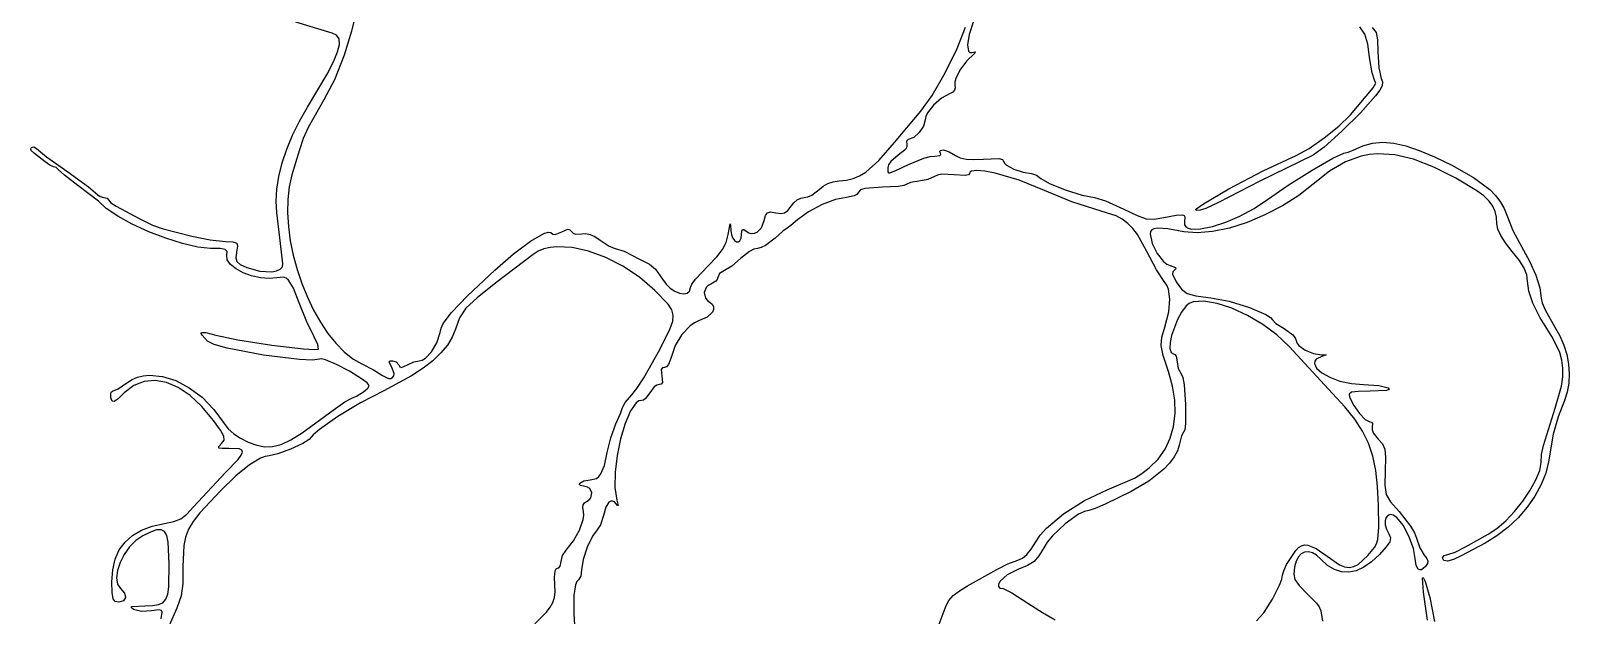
# Model space of a CAD drawing. Extents: x 56 to 1033, y 17 to 979.
# Drawn here: x 720.7 to 987, y 622.9 to 724.2 of the extents above; entities that cross this region are included whole.
import ezdxf

# ---------------------------------------------------------------- set-up
doc = ezdxf.new("R2010")
doc.units = 0

msp = doc.modelspace()

# ---------------------------------------------------------------- linework, layer by layer
at = {"layer": 'Layer 1'}
for p, q in [((772.90125, 723.75988), (766.56863, 725.63537)), ((776.625328, 725.792102), (776.250637, 724.082162)), ((881.062502, 721.087846), (882.53386, 724.79456)), ((883.87886, 725.822025), (883.15251, 723.497755)), ((951.6292, 723.59582), (950.770344, 724.815544)), ((952.931336, 724.741966), (953.590972, 723.837721)), ((773.654522, 723.406001), (772.90125, 723.75988)), ((774.064349, 722.767269), (773.654522, 723.406001)), ((773.805196, 720.489335), (774.118613, 721.807207)), ((774.118613, 721.807207), (774.064349, 722.767269)), ((776.250637, 724.082162), (774.967805, 719.956641)), ((883.15251, 723.497755), (882.862695, 721.707739)), ((952.147751, 721.846281), (951.6292, 723.59582)), ((952.5164, 719.156485), (952.147751, 721.846281)), ((953.590972, 723.837721), (953.85171, 722.58757)), ((953.85171, 722.58757), (953.8977, 720.560475)), ((773.11198, 718.777175), (773.805196, 720.489335)), ((774.967805, 719.956641), (773.25496, 715.67915)), ((878.972356, 716.862422), (881.062502, 721.087846)), ((884.08143, 720.243065), (882.71101, 718.872998)), ((882.862695, 721.707739), (883.01727, 720.619143)), ((883.01727, 720.619143), (883.263659, 720.390118)), ((883.263659, 720.390118), (883.62409, 720.399135)), ((883.62409, 720.399135), (884.214249, 720.50428)), ((884.214249, 720.50428), (884.08143, 720.243065)), ((952.889975, 716.894879), (952.5164, 719.156485)), ((953.8977, 720.560475), (954.070126, 717.735891)), ((768.63235, 710.91018), (772.026845, 716.634248)), ((772.026845, 716.634248), (773.11198, 718.777175)), ((876.718697, 712.969193), (878.972356, 716.862422)), ((881.562032, 717.316878), (880.817752, 715.865783)), ((882.71101, 718.872998), (881.562032, 717.316878)), ((953.34011, 715.593505), (952.889975, 716.894879)), ((954.070126, 717.735891), (954.48466, 715.920485)), ((773.25496, 715.67915), (771.44961, 712.19635)), ((880.611255, 713.867494), (880.328082, 713.538675)), ((880.722632, 714.292049), (880.611255, 713.867494)), ((880.817752, 715.865783), (880.654639, 715.270583)), ((880.654639, 715.270583), (880.66142, 714.810795)), ((880.66142, 714.810795), (880.722632, 714.292049)), ((949.18503, 709.619545), (953.10067, 714.2503)), ((953.10067, 714.2503), (953.520926, 715.104249)), ((953.520926, 715.104249), (953.34011, 715.593505)), ((954.228381, 713.869105), (953.48281, 712.866535)), ((954.622131, 714.645986), (954.228381, 713.869105)), ((954.48466, 715.920485), (954.696684, 715.296629)), ((954.696684, 715.296629), (954.622131, 714.645986)), ((771.44961, 712.19635), (768.708805, 707.428581)), ((874.7568, 710.25906), (876.718697, 712.969193)), ((876.984474, 711.290546), (875.952313, 709.93057)), ((878.380187, 712.51011), (876.984474, 711.290546)), ((879.87391, 713.307135), (878.380187, 712.51011)), ((880.328082, 713.538675), (879.87391, 713.307135)), ((953.48281, 712.866535), (950.880411, 709.96913)), ((766.033439, 706.087392), (767.238263, 708.514145)), ((767.238263, 708.514145), (768.63235, 710.91018)), ((870.2458, 704.78901), (874.7568, 710.25906)), ((875.54925, 708.712305), (875.252008, 707.621061)), ((875.655548, 709.286091), (875.54925, 708.712305)), ((875.952313, 709.93057), (875.655548, 709.286091)), ((947.170393, 707.647154), (949.18503, 709.619545)), ((950.880411, 709.96913), (947.648652, 706.754914)), ((765.027404, 703.662513), (766.033439, 706.087392)), ((768.708805, 707.428581), (767.863087, 705.49852)), ((874.512137, 706.51485), (873.557418, 705.657587)), ((875.252008, 707.621061), (874.512137, 706.51485)), ((944.630874, 705.592751), (947.170393, 707.647154)), ((947.648652, 706.754914), (944.632148, 704.027108)), ((720.701074, 703.70117), (720.80448, 703.92727)), ((720.766147, 703.432203), (720.701074, 703.70117)), ((721.33248, 702.90046), (720.766147, 703.432203)), ((720.80448, 703.92727), (721.256045, 704.08199)), ((721.256045, 704.08199), (721.68322, 703.79547)), ((721.68322, 703.79547), (723.44348, 702.347766)), ((764.229681, 701.272096), (765.027404, 703.662513)), ((767.20769, 703.54582), (765.90952, 699.18708)), ((767.863087, 705.49852), (767.20769, 703.54582)), ((867.526345, 701.673776), (870.2458, 704.78901)), ((872.107479, 703.595091), (870.87754, 702.592815)), ((872.371533, 704.070555), (872.107479, 703.595091)), ((872.61563, 705.313185), (872.310482, 705.070514)), ((872.310482, 705.070514), (872.36874, 704.487065)), ((872.36874, 704.487065), (872.371533, 704.070555)), ((873.557418, 705.657587), (872.61563, 705.313185)), ((878.083249, 703.252625), (878.148708, 703.43973)), ((878.19769, 702.960785), (878.083249, 703.252625)), ((878.148708, 703.43973), (878.709452, 703.515671)), ((878.709452, 703.515671), (879.66017, 703.220484)), ((879.66017, 703.220484), (880.78111, 702.586045)), ((939.75973, 702.570995), (942.012107, 703.789608)), ((942.012107, 703.789608), (944.630874, 705.592751)), ((944.632148, 704.027108), (942.67551, 702.588935)), ((948.03121, 702.956865), (948.741367, 703.113703)), ((948.741367, 703.113703), (949.63421, 703.490785)), ((949.63421, 703.490785), (951.309098, 704.230465)), ((951.309098, 704.230465), (953.000038, 704.683494)), ((953.000038, 704.683494), (954.764577, 704.841109)), ((954.764577, 704.841109), (956.660262, 704.694548)), ((956.660262, 704.694548), (958.744641, 704.235046)), ((958.744641, 704.235046), (961.07526, 703.45384)), ((961.07526, 703.45384), (963.709668, 702.342168)), ((723.19998, 701.47192), (721.33248, 702.90046)), ((723.985861, 700.85705), (723.19998, 701.47192)), ((723.44348, 702.347766), (727.10016, 699.71066)), ((724.65265, 700.60131), (723.985861, 700.85705)), ((725.121457, 700.468559), (724.65265, 700.60131)), ((725.43113, 700.14938), (725.121457, 700.468559)), ((763.649797, 698.948734), (764.229681, 701.272096)), ((865.238385, 699.681606), (867.526345, 701.673776)), ((869.212028, 700.965962), (869.06935, 700.473535)), ((869.06935, 700.473535), (869.092643, 699.739203)), ((869.600507, 701.529676), (869.212028, 700.965962)), ((870.87754, 702.592815), (869.600507, 701.529676)), ((870.478539, 699.940267), (872.64084, 700.991675)), ((872.64084, 700.991675), (875.301776, 702.07275)), ((875.301776, 702.07275), (876.421632, 702.380437)), ((876.421632, 702.380437), (877.20156, 702.468295)), ((877.20156, 702.468295), (878.063986, 702.570941)), ((878.063986, 702.570941), (878.236156, 702.736994)), ((878.236156, 702.736994), (878.19769, 702.960785)), ((880.78111, 702.586045), (881.606218, 702.143443)), ((881.606218, 702.143443), (882.602949, 701.899815)), ((882.602949, 701.899815), (883.899693, 701.838069)), ((883.899693, 701.838069), (885.62484, 701.941115)), ((885.62484, 701.941115), (888.295204, 702.019224)), ((888.295204, 702.019224), (888.905566, 701.854542)), ((888.905566, 701.854542), (889.09812, 701.546645)), ((889.09812, 701.546645), (889.237977, 701.247033)), ((889.237977, 701.247033), (889.620751, 700.908603)), ((889.620751, 700.908603), (890.894272, 700.212399)), ((942.67551, 702.588935), (933.45772, 698.13345)), ((934.023926, 699.895112), (939.75973, 702.570995)), ((942.525809, 700.027246), (946.122685, 702.109472)), ((948.269009, 701.448937), (945.524128, 699.837658)), ((946.122685, 702.109472), (948.03121, 702.956865)), ((951.028761, 702.460013), (948.269009, 701.448937)), ((952.435416, 702.741319), (951.028761, 702.460013)), ((953.871232, 702.873586), (952.435416, 702.741319)), ((956.864271, 702.692358), (953.871232, 702.873586)), ((960.075725, 701.919027), (956.864271, 702.692358)), ((963.573442, 700.556296), (960.075725, 701.919027)), ((967.42527, 698.606865), (963.573442, 700.556296)), ((963.709668, 702.342168), (966.70541, 700.891265)), ((966.70541, 700.891265), (970.47312, 698.755059)), ((726.521531, 699.146726), (725.43113, 700.14938)), ((728.86741, 697.37068), (726.521531, 699.146726)), ((727.10016, 699.71066), (730.694177, 697.113864)), ((763.297275, 696.725017), (763.649797, 698.948734)), ((765.90952, 699.18708), (765.43348, 697.156255)), ((858.683521, 697.684304), (859.619304, 697.995501)), ((859.619304, 697.995501), (860.62805, 698.14904)), ((860.62805, 698.14904), (861.888756, 698.297383)), ((861.888756, 698.297383), (863.049695, 698.583146)), ((863.049695, 698.583146), (864.152396, 699.034997)), ((864.152396, 699.034997), (865.238385, 699.681606)), ((869.092643, 699.739203), (869.196732, 699.569876)), ((869.196732, 699.569876), (869.42909, 699.542111)), ((869.42909, 699.542111), (870.478539, 699.940267)), ((872.993162, 697.894541), (872.22819, 697.52641)), ((874.43282, 698.13308), (872.993162, 697.894541)), ((876.019135, 698.427479), (874.43282, 698.13308)), ((877.1367, 698.92983), (876.019135, 698.427479)), ((877.647266, 699.171697), (877.1367, 698.92983)), ((878.428179, 699.303671), (877.647266, 699.171697)), ((880.56304, 699.21804), (878.428179, 699.303671)), ((882.477226, 699.114896), (880.56304, 699.21804)), ((883.015125, 699.223582), (882.477226, 699.114896)), ((883.20573, 699.43356), (883.015125, 699.223582)), ((883.29107, 699.671713), (883.20573, 699.43356)), ((883.537833, 699.838856), (883.29107, 699.671713)), ((884.460081, 699.972729), (883.537833, 699.838856)), ((885.861383, 699.860416), (884.460081, 699.972729)), ((887.630649, 699.527155), (885.861383, 699.860416)), ((891.828707, 698.298739), (887.630649, 699.527155)), ((890.894272, 700.212399), (892.477128, 699.65225)), ((896.16553, 696.48938), (891.828707, 698.298739)), ((892.477128, 699.65225), (893.92776, 699.422375)), ((893.92776, 699.422375), (894.781485, 699.173964)), ((894.781485, 699.173964), (895.5465, 698.576705)), ((895.5465, 698.576705), (897.057445, 697.688161)), ((933.45772, 698.13345), (926.28611, 694.401085)), ((928.108502, 696.801246), (934.023926, 699.895112)), ((938.375559, 697.400117), (942.525809, 700.027246)), ((945.524128, 699.837658), (942.72627, 697.623475)), ((971.009769, 696.46631), (967.42527, 698.606865)), ((970.47312, 698.755059), (973.265091, 696.649786)), ((732.4019, 694.66096), (728.86741, 697.37068)), ((730.694177, 697.113864), (732.30371, 695.76305)), ((732.30371, 695.76305), (732.68754, 695.435705)), ((732.68754, 695.435705), (733.33459, 695.29955)), ((733.33459, 695.29955), (733.925341, 695.169769)), ((733.925341, 695.169769), (734.17374, 694.85773)), ((763.181641, 694.633535), (763.297275, 696.725017)), ((765.43348, 697.156255), (765.179601, 694.967263)), ((853.386819, 694.868606), (854.006497, 695.184647)), ((854.006497, 695.184647), (854.60021, 695.29872)), ((854.60021, 695.29872), (855.206054, 695.405364)), ((855.206054, 695.405364), (855.892925, 695.695732)), ((855.892925, 695.695732), (857.1722, 696.65025)), ((857.1722, 696.65025), (857.85604, 697.230777)), ((857.85604, 697.230777), (858.683521, 697.684304)), ((861.92934, 695.29881), (860.006091, 694.961102)), ((863.247992, 695.551337), (861.92934, 695.29881)), ((863.714479, 695.831419), (863.247992, 695.551337)), ((863.97905, 696.18242), (863.714479, 695.831419)), ((864.334357, 696.598712), (863.97905, 696.18242)), ((865.082732, 696.871542), (864.334357, 696.598712)), ((868.13088, 697.06604), (865.082732, 696.871542)), ((870.907226, 697.201271), (868.13088, 697.06604)), ((871.816851, 697.347654), (870.907226, 697.201271)), ((872.22819, 697.52641), (871.816851, 697.347654)), ((900.950817, 694.527247), (896.16553, 696.48938)), ((897.057445, 697.688161), (899.79394, 696.60332)), ((899.79394, 696.60332), (902.728075, 695.685241)), ((902.728075, 695.685241), (904.83194, 695.296985)), ((904.83194, 695.296985), (906.765917, 694.696881)), ((923.694643, 694.21403), (928.108502, 696.801246)), ((934.80691, 694.918015), (938.375559, 697.400117)), ((940.201997, 695.639978), (937.373087, 693.844009)), ((942.72627, 697.623475), (940.201997, 695.639978)), ((972.24842, 695.550948), (971.009769, 696.46631)), ((973.171646, 694.679318), (972.24842, 695.550948)), ((973.265091, 696.649786), (974.319315, 695.586852)), ((974.319315, 695.586852), (975.158571, 694.505373)), ((733.73005, 693.39462), (732.4019, 694.66096)), ((735.751348, 692.036918), (733.73005, 693.39462)), ((734.17374, 694.85773), (734.564037, 694.352733)), ((734.564037, 694.352733), (735.49918, 693.75898)), ((735.49918, 693.75898), (739.47088, 691.64589)), ((763.31242, 692.70688), (763.181641, 694.633535)), ((763.94503, 687.34694), (763.31242, 692.70688)), ((765.179601, 694.967263), (765.135484, 692.653619)), ((765.135484, 692.653619), (765.288729, 690.248839)), ((847.909771, 692.182635), (848.237032, 692.65384)), ((848.237032, 692.65384), (848.781791, 692.777555)), ((848.781791, 692.777555), (849.66877, 692.63887)), ((849.66877, 692.63887), (850.532669, 692.521965)), ((850.532669, 692.521965), (851.188849, 692.643275)), ((851.188849, 692.643275), (851.744759, 693.049585)), ((851.744759, 693.049585), (852.30785, 693.78768)), ((852.30785, 693.78768), (852.800746, 694.389862)), ((852.800746, 694.389862), (853.386819, 694.868606)), ((855.354874, 692.8312), (853.4593, 691.42018)), ((857.67587, 694.075036), (855.354874, 692.8312)), ((860.006091, 694.961102), (857.67587, 694.075036)), ((906.01083, 692.94718), (900.950817, 694.527247)), ((908.59143, 692.085506), (906.01083, 692.94718)), ((906.765917, 694.696881), (909.93417, 693.256635)), ((909.93417, 693.256635), (912.240593, 692.144364)), ((922.380986, 693.16233), (922.576169, 693.399362)), ((922.46353, 693.058095), (922.380986, 693.16233)), ((923.150946, 693.108744), (922.46353, 693.058095)), ((922.576169, 693.399362), (923.694643, 694.21403)), ((924.100807, 693.378838), (923.150946, 693.108744)), ((926.28611, 694.401085), (924.100807, 693.378838)), ((930.033835, 692.053556), (932.496464, 693.374131)), ((932.496464, 693.374131), (934.80691, 694.918015)), ((937.373087, 693.844009), (934.352703, 692.277397)), ((973.819679, 693.80676), (973.171646, 694.679318)), ((974.23275, 692.888617), (973.819679, 693.80676)), ((974.45109, 691.880228), (974.23275, 692.888617)), ((975.158571, 694.505373), (975.792518, 693.39659)), ((975.792518, 693.39659), (976.23081, 692.251745)), ((738.275964, 690.668054), (735.751348, 692.036918)), ((741.11407, 689.36823), (738.275964, 690.668054)), ((739.47088, 691.64589), (741.775666, 690.516284)), ((741.775666, 690.516284), (743.59446, 689.84525)), ((743.59446, 689.84525), (748.60165, 688.59211)), ((765.288729, 690.248839), (765.626937, 687.78644)), ((812.60951, 689.32962), (813.689824, 689.798011)), ((813.689824, 689.798011), (814.02545, 689.698129)), ((841.40638, 688.90297), (841.764032, 690.705179)), ((841.764032, 690.705179), (841.843704, 690.479783)), ((841.843704, 690.479783), (841.89616, 689.55517)), ((846.42184, 689.268568), (847.193985, 690.036362)), ((847.193985, 690.036362), (847.67528, 691.27885)), ((847.67528, 691.27885), (847.909771, 692.182635)), ((851.61423, 689.99707), (850.876481, 689.477942)), ((852.283854, 690.415109), (851.61423, 689.99707)), ((853.4593, 691.42018), (852.283854, 690.415109)), ((909.649982, 691.506084), (908.59143, 692.085506)), ((910.594459, 690.792014), (909.649982, 691.506084)), ((911.455177, 689.916601), (910.594459, 690.792014)), ((912.262454, 688.853152), (911.455177, 689.916601)), ((912.240593, 692.144364), (913.80696, 691.609261)), ((913.80696, 691.609261), (915.164849, 691.541793)), ((915.14263, 689.875916), (914.742807, 689.676886)), ((915.734679, 689.972093), (915.14263, 689.875916)), ((915.164849, 691.541793), (916.84584, 691.832425)), ((917.558321, 689.859971), (915.734679, 689.972093)), ((916.84584, 691.832425), (918.963642, 692.250834)), ((920.33947, 689.348695), (917.558321, 689.859971)), ((918.963642, 692.250834), (920.077585, 692.30189)), ((920.077585, 692.30189), (920.345657, 692.170689)), ((920.345657, 692.170689), (920.467822, 691.924883)), ((920.467822, 691.924883), (920.41451, 691.059105)), ((920.41451, 691.059105), (920.434158, 690.56915)), ((920.434158, 690.56915), (920.658126, 690.200008)), ((920.658126, 690.200008), (921.06777, 689.946681)), ((921.06777, 689.946681), (921.644448, 689.804169)), ((921.644448, 689.804169), (923.224328, 689.831595)), ((923.224328, 689.831595), (925.248619, 690.242296)), ((925.248619, 690.242296), (927.56817, 690.99628)), ((928.190179, 689.999557), (925.274367, 689.371988)), ((927.56817, 690.99628), (930.033835, 692.053556)), ((931.254012, 690.98197), (928.190179, 689.999557)), ((934.352703, 692.277397), (931.254012, 690.98197)), ((974.51493, 690.736935), (974.45109, 691.880228)), ((974.674995, 689.797578), (974.51493, 690.736935)), ((975.162676, 688.698106), (974.674995, 689.797578)), ((976.23081, 692.251745), (977.284535, 689.594071)), ((744.075836, 688.217647), (741.11407, 689.36823)), ((746.971432, 687.296505), (744.075836, 688.217647)), ((749.61103, 686.685006), (746.971432, 687.296505)), ((748.60165, 688.59211), (751.768431, 687.944204)), ((751.768431, 687.944204), (754.41883, 687.66247)), ((754.41883, 687.66247), (755.708805, 687.616668)), ((755.708805, 687.616668), (756.347626, 687.403452)), ((756.347626, 687.403452), (756.502691, 686.864336)), ((764.33165, 683.81246), (763.94503, 687.34694)), ((765.626937, 687.78644), (766.137709, 685.299936)), ((804.264885, 685.507947), (807.236742, 687.706699)), ((807.236742, 687.706699), (809.524829, 689.034856)), ((809.524829, 689.034856), (810.281366, 689.284566)), ((810.281366, 689.284566), (810.70965, 689.21115)), ((810.70965, 689.21115), (811.082033, 688.945254)), ((811.082033, 688.945254), (811.49812, 688.874831)), ((811.49812, 688.874831), (812.60951, 689.32962)), ((814.02545, 689.698129), (814.30174, 689.37772)), ((814.30174, 689.37772), (814.580781, 689.11299)), ((814.580781, 689.11299), (814.999005, 688.954565)), ((814.999005, 688.954565), (816.07313, 688.99545)), ((816.07313, 688.99545), (816.770772, 689.058512)), ((816.770772, 689.058512), (817.53496, 688.898319)), ((817.53496, 688.898319), (818.370383, 688.513274)), ((818.370383, 688.513274), (819.28173, 687.90178)), ((819.28173, 687.90178), (820.816735, 686.885278)), ((840.468334, 686.27228), (841.06871, 687.506699)), ((841.06871, 687.506699), (841.40638, 688.90297)), ((841.89616, 689.55517), (841.999238, 688.816551)), ((841.999238, 688.816551), (842.219038, 688.236225)), ((842.219038, 688.236225), (842.515349, 687.828702)), ((842.515349, 687.828702), (842.847957, 687.608491)), ((842.847957, 687.608491), (843.176652, 687.590102)), ((843.176652, 687.590102), (843.461221, 687.788044)), ((843.461221, 687.788044), (843.661451, 688.216827)), ((843.661451, 688.216827), (843.73713, 688.89096)), ((843.73713, 688.89096), (843.77316, 689.47545)), ((843.77316, 689.47545), (843.900626, 689.752894)), ((843.900626, 689.752894), (844.148597, 689.744091)), ((844.148597, 689.744091), (844.54614, 689.46984)), ((844.54614, 689.46984), (845.014215, 689.177978)), ((845.014215, 689.177978), (845.49413, 689.053662)), ((845.49413, 689.053662), (845.968975, 689.087116)), ((845.968975, 689.087116), (846.42184, 689.268568)), ((849.53748, 688.22983), (847.912754, 686.981705)), ((850.876481, 689.477942), (849.53748, 688.22983)), ((913.83795, 686.05537), (912.262454, 688.853152)), ((914.519493, 689.373979), (914.45697, 688.966175)), ((914.45697, 688.966175), (914.819244, 687.300199)), ((914.742807, 689.676886), (914.519493, 689.373979)), ((914.819244, 687.300199), (915.672722, 685.604064)), ((922.619743, 689.141091), (920.33947, 689.348695)), ((925.274367, 689.371988), (922.619743, 689.141091)), ((975.989202, 687.418186), (975.162676, 688.698106)), ((977.1658, 685.937485), (975.989202, 687.418186)), ((977.284535, 689.594071), (978.76261, 686.784095)), ((751.8048, 686.46335), (749.61103, 686.685006)), ((753.463665, 686.428932), (751.8048, 686.46335)), ((754.364922, 686.276178), (753.463665, 686.428932)), ((754.691182, 685.930834), (754.364922, 686.276178)), ((754.62505, 685.31865), (754.691182, 685.930834)), ((754.699597, 684.504259), (754.62505, 685.31865)), ((755.271344, 683.688765), (754.699597, 684.504259)), ((756.3414, 685.84083), (756.206291, 684.842825)), ((756.206291, 684.842825), (756.373061, 684.185729)), ((756.502691, 686.864336), (756.3414, 685.84083)), ((766.137709, 685.299936), (766.808645, 682.822844)), ((801.02875, 682.71987), (804.264885, 685.507947)), ((807.65312, 685.43191), (801.2329, 680.50067)), ((808.512938, 685.972165), (807.65312, 685.43191)), ((809.498521, 686.369323), (808.512938, 685.972165)), ((810.595962, 686.627496), (809.498521, 686.369323)), ((811.791354, 686.750793), (810.595962, 686.627496)), ((814.420361, 686.609207), (811.791354, 686.750793)), ((817.274285, 685.977451), (814.420361, 686.609207)), ((820.24187, 684.888414), (817.274285, 685.977451)), ((823.211859, 683.374981), (820.24187, 684.888414)), ((820.816735, 686.885278), (821.85749, 686.46249)), ((821.85749, 686.46249), (823.41547, 685.982544)), ((823.41547, 685.982544), (826.0647, 684.58657)), ((826.0647, 684.58657), (827.83696, 683.76301)), ((837.94559, 683.44728), (839.471784, 684.989283)), ((839.471784, 684.989283), (840.468334, 686.27228)), ((843.57025, 684.72938), (842.074117, 683.397125)), ((845.102212, 685.953452), (843.57025, 684.72938)), ((845.861304, 686.32582), (845.102212, 685.953452)), ((846.48815, 686.46258), (845.861304, 686.32582)), ((847.125408, 686.602025), (846.48815, 686.46258)), ((847.912754, 686.981705), (847.125408, 686.602025)), ((915.596906, 682.743866), (913.83795, 686.05537)), ((915.672722, 685.604064), (916.793392, 684.22649)), ((978.438407, 684.347923), (977.1658, 685.937485)), ((978.76261, 686.784095), (980.158088, 684.257165)), ((756.236227, 682.919088), (755.271344, 683.688765)), ((757.490182, 682.24215), (756.236227, 682.919088)), ((756.373061, 684.185729), (756.961881, 683.685441)), ((756.961881, 683.685441), (758.09292, 683.15786)), ((758.929147, 681.704871), (757.490182, 682.24215)), ((758.09292, 683.15786), (760.372364, 682.510301)), ((760.372364, 682.510301), (762.429662, 682.430585)), ((762.429662, 682.430585), (763.254212, 682.590995)), ((763.254212, 682.590995), (763.878272, 682.878157)), ((763.878272, 682.878157), (764.253524, 683.287002)), ((764.253524, 683.287002), (764.33165, 683.81246)), ((766.808645, 682.822844), (767.627347, 680.38868)), ((796.30944, 678.278803), (801.02875, 682.71987)), ((826.072994, 681.470041), (823.211859, 683.374981)), ((827.83696, 683.76301), (828.857616, 682.86192)), ((828.857616, 682.86192), (830.06362, 681.12923)), ((835.795283, 681.149329), (837.94559, 683.44728)), ((839.954556, 682.131537), (839.61369, 681.45539)), ((840.77408, 682.62791), (839.954556, 682.131537)), ((842.074117, 683.397125), (840.77408, 682.62791)), ((916.93062, 680.71343), (915.596906, 682.743866)), ((916.793392, 684.22649), (917.38392, 683.766137)), ((917.38392, 683.766137), (917.95724, 683.516195)), ((917.95724, 683.516195), (918.877197, 683.146499)), ((918.40308, 682.433286), (918.346639, 682.033773)), ((918.346639, 682.033773), (918.98701, 680.688335)), ((918.70013, 682.724955), (918.40308, 682.433286)), ((918.925688, 682.942317), (918.70013, 682.724955)), ((918.877197, 683.146499), (918.925688, 682.942317)), ((979.254261, 683.05752), (978.438407, 684.347923)), ((979.6886, 681.920169), (979.254261, 683.05752)), ((979.81666, 680.789765), (979.6886, 681.920169)), ((980.158088, 684.257165), (981.234557, 681.816405)), ((981.234557, 681.816405), (981.927646, 679.63015)), ((760.449057, 681.354173), (758.929147, 681.704871)), ((761.945849, 681.236975), (760.449057, 681.354173)), ((763.31546, 681.4002), (761.945849, 681.236975)), ((764.449822, 681.499827), (763.31546, 681.4002)), ((764.90723, 681.327793), (764.449822, 681.499827)), ((765.327086, 680.96749), (764.90723, 681.327793)), ((766.161025, 679.560968), (765.327086, 680.96749)), ((767.16541, 677.03804), (766.161025, 679.560968)), ((767.627347, 680.38868), (768.581416, 678.03096)), ((801.2329, 680.50067), (797.986337, 677.93796)), ((828.71402, 679.20648), (826.072994, 681.470041)), ((831.046081, 676.785602), (828.71402, 679.20648)), ((830.06362, 681.12923), (830.677623, 680.277868)), ((830.677623, 680.277868), (831.416239, 679.579945)), ((831.416239, 679.579945), (832.215828, 679.05451)), ((834.751079, 679.058617), (834.90091, 679.68135)), ((834.90091, 679.68135), (835.141153, 680.249809)), ((835.141153, 680.249809), (835.795283, 681.149329)), ((837.603501, 679.697594), (837.294124, 678.812441)), ((837.954884, 680.040792), (837.603501, 679.697594)), ((838.43552, 680.27722), (837.954884, 680.040792)), ((839.267601, 680.77755), (838.43552, 680.27722)), ((839.520725, 681.11361), (839.267601, 680.77755)), ((839.61369, 681.45539), (839.520725, 681.11361)), ((917.35437, 680.130208), (916.93062, 680.71343)), ((917.659668, 679.429455), (917.35437, 680.130208)), ((917.914834, 677.682395), (917.659668, 679.429455)), ((918.98701, 680.688335), (919.899764, 679.388714)), ((919.899764, 679.388714), (920.865242, 678.650831)), ((980.030994, 679.047705), (979.81666, 680.789765)), ((981.927646, 679.63015), (982.17298, 677.866735)), ((768.491199, 673.764019), (767.16541, 677.03804)), ((768.581416, 678.03096), (769.658452, 675.783199)), ((793.508994, 675.393835), (796.30944, 678.278803)), ((797.986337, 677.93796), (796.0444, 676.100522)), ((831.658435, 675.839872), (831.046081, 676.785602)), ((832.215828, 679.05451), (833.012748, 678.72061)), ((833.012748, 678.72061), (833.743357, 678.597295)), ((833.743357, 678.597295), (834.344014, 678.703615)), ((834.344014, 678.703615), (834.751079, 679.058617)), ((837.294124, 678.812441), (837.518655, 677.864875)), ((837.518655, 677.864875), (837.834657, 677.443661)), ((837.834657, 677.443661), (838.28836, 677.09801)), ((838.28836, 677.09801), (838.701218, 676.758379)), ((838.701218, 676.758379), (838.8961, 676.354829)), ((917.695967, 675.486317), (917.914834, 677.682395)), ((920.70834, 676.52227), (919.902788, 675.424146)), ((921.23988, 676.946031), (920.70834, 676.52227)), ((920.865242, 678.650831), (922.387547, 678.242418)), ((921.942234, 677.217612), (921.23988, 676.946031)), ((923.779579, 677.33583), (921.942234, 677.217612)), ((922.387547, 678.242418), (924.97078, 677.931205)), ((926.060752, 676.940116), (923.779579, 677.33583)), ((924.97078, 677.931205), (928.171662, 677.304801)), ((928.626135, 676.093657), (926.060752, 676.940116)), ((928.171662, 677.304801), (931.667186, 676.224523)), ((980.735989, 677.010744), (980.030994, 679.047705)), ((982.024631, 674.465146), (980.735989, 677.010744)), ((982.17298, 677.866735), (982.358908, 677.043713)), ((982.358908, 677.043713), (982.86515, 675.822051)), ((769.658452, 675.783199), (770.846055, 673.678914)), ((792.100448, 673.461885), (793.508994, 675.393835)), ((794.944442, 674.459274), (794.22382, 672.48513)), ((796.0444, 676.100522), (794.944442, 674.459274)), ((831.405059, 672.619346), (831.82757, 673.876924)), ((831.91548, 674.910372), (831.658435, 675.839872)), ((831.82757, 673.876924), (831.91548, 674.910372)), ((836.30322, 673.90341), (835.57615, 673.586906)), ((837.787057, 674.570075), (836.30322, 673.90341)), ((838.690175, 675.449699), (837.787057, 674.570075)), ((838.887566, 675.910791), (838.690175, 675.449699)), ((838.8961, 676.354829), (838.887566, 675.910791)), ((917.00292, 672.85529), (917.695967, 675.486317)), ((919.196211, 674.133895), (918.188212, 671.394396)), ((919.902788, 675.424146), (919.196211, 674.133895)), ((931.316106, 674.859645), (928.626135, 676.093657)), ((933.971044, 673.301268), (931.316106, 674.859645)), ((931.667186, 676.224523), (934.480707, 675.040838)), ((934.480707, 675.040838), (935.326515, 674.51974)), ((935.326515, 674.51974), (935.63558, 674.104215)), ((935.63558, 674.104215), (936.241229, 673.484334)), ((983.98991, 671.197175), (982.024631, 674.465146)), ((982.86515, 675.822051), (984.52932, 672.842275)), ((750.189637, 671.745664), (750.243122, 671.932169)), ((750.353014, 671.426879), (750.189637, 671.745664)), ((750.243122, 671.932169), (751.020574, 671.923122)), ((751.31047, 670.37768), (750.353014, 671.426879)), ((751.020574, 671.923122), (752.72515, 671.42931)), ((752.72515, 671.42931), (756.569185, 670.612865)), ((769.70469, 671.26936), (768.491199, 673.764019)), ((770.415832, 669.809965), (769.70469, 671.26936)), ((770.846055, 673.678914), (772.131827, 671.751621)), ((772.131827, 671.751621), (773.503369, 670.034835)), ((791.003585, 670.134227), (791.55684, 671.87987)), ((791.55684, 671.87987), (791.753462, 672.664828)), ((791.753462, 672.664828), (792.100448, 673.461885)), ((794.22382, 672.48513), (793.668231, 671.090813)), ((829.59766, 668.95108), (831.405059, 672.619346)), ((833.426446, 671.560314), (832.270029, 669.645579)), ((834.837633, 673.068629), (833.426446, 671.560314)), ((835.57615, 673.586906), (834.837633, 673.068629)), ((916.486111, 671.09748), (917.00292, 672.85529)), ((918.188212, 671.394396), (917.94091, 670.153839)), ((936.431329, 671.481717), (933.971044, 673.301268)), ((936.241229, 673.484334), (937.69737, 672.577975)), ((938.53734, 669.46418), (936.431329, 671.481717)), ((937.69737, 672.577975), (939.153516, 671.514851)), ((939.153516, 671.514851), (939.596481, 670.974345)), ((984.79181, 669.797028), (983.98991, 671.197175)), ((984.52932, 672.842275), (985.396804, 671.318121)), ((985.396804, 671.318121), (986.083922, 669.722909)), ((752.476305, 669.826558), (751.31047, 670.37768)), ((754.710171, 669.210046), (752.476305, 669.826558)), ((760.962014, 668.006704), (754.710171, 669.210046)), ((756.569185, 670.612865), (762.456417, 669.718906)), ((762.456417, 669.718906), (767.930141, 669.079102)), ((767.930141, 669.079102), (769.744216, 668.958154)), ((769.744216, 668.958154), (770.53365, 669.02512)), ((770.53365, 669.02512), (770.415832, 669.809965)), ((773.503369, 670.034835), (774.948281, 668.562072)), ((774.948281, 668.562072), (776.454165, 667.366848)), ((789.016949, 667.452816), (790.094504, 668.574249)), ((790.094504, 668.574249), (791.003585, 670.134227)), ((792.83148, 669.717725), (791.711616, 668.364198)), ((793.668231, 671.090813), (792.83148, 669.717725)), ((826.835157, 664.067879), (829.59766, 668.95108)), ((832.270029, 669.645579), (831.56875, 667.59154)), ((916.384899, 669.682732), (916.486111, 671.09748)), ((916.757565, 667.931269), (916.384899, 669.682732)), ((917.94091, 670.153839), (917.900818, 669.138536)), ((917.900818, 669.138536), (918.094995, 668.452835)), ((946.06992, 661.3538), (938.53734, 669.46418)), ((939.596481, 670.974345), (939.75917, 670.518005)), ((939.75917, 670.518005), (939.876308, 670.099619)), ((939.876308, 670.099619), (940.200235, 669.667295)), ((940.200235, 669.667295), (941.303516, 668.852465)), ((941.303516, 668.852465), (942.739147, 668.256778)), ((985.38231, 668.445496), (984.79181, 669.797028)), ((986.083922, 669.722909), (986.587181, 668.082878)), ((767.226035, 667.219362), (760.962014, 668.006704)), ((769.475123, 667.12285), (767.226035, 667.219362)), ((770.66227, 667.29973), (769.475123, 667.12285)), ((771.033077, 667.319928), (770.66227, 667.29973)), ((771.694659, 667.150663), (771.033077, 667.319928)), ((773.619381, 666.369111), (771.694659, 667.150663)), ((775.894911, 665.205811), (773.619381, 666.369111)), ((776.454165, 667.366848), (778.00862, 666.48268)), ((778.00862, 666.48268), (780.051224, 665.442292)), ((782.76414, 666.798905), (782.910339, 666.975204)), ((783.18935, 665.85935), (782.76414, 666.798905)), ((782.910339, 666.975204), (783.30223, 667.02281)), ((783.18917, 665.85929), (783.18935, 665.85935)), ((783.586432, 664.786248), (783.18917, 665.85929)), ((783.30223, 667.02281), (783.973464, 666.806508)), ((783.973464, 666.806508), (784.40841, 666.28647)), ((784.40841, 666.28647), (784.594622, 665.955101)), ((784.594622, 665.955101), (784.871157, 665.844645)), ((784.871157, 665.844645), (785.92222, 666.28647)), ((785.92222, 666.28647), (787.034752, 666.806508)), ((787.034752, 666.806508), (787.95827, 667.02281)), ((787.95827, 667.02281), (788.47354, 667.13558)), ((788.47354, 667.13558), (789.016949, 667.452816)), ((790.306687, 667.028561), (788.614744, 665.709146)), ((791.711616, 668.364198), (790.306687, 667.028561)), ((830.39814, 665.84473), (830.045317, 665.761346)), ((830.744589, 665.982561), (830.39814, 665.84473)), ((831.08078, 666.357846), (830.744589, 665.982561)), ((831.56875, 667.59154), (831.08078, 666.357846)), ((917.66239, 665.16331), (916.757565, 667.931269)), ((918.094995, 668.452835), (918.5505, 668.20108)), ((918.5505, 668.20108), (918.779225, 668.094171)), ((918.779225, 668.094171), (918.966531, 667.80308)), ((918.966531, 667.80308), (919.13957, 666.84618)), ((919.13957, 666.84618), (919.355874, 665.672995)), ((942.739147, 668.256778), (944.17726, 668.063495)), ((942.98572, 666.93485), (942.91978, 666.560684)), ((942.91978, 666.560684), (943.278611, 665.751605)), ((943.232949, 667.276463), (942.98572, 666.93485)), ((944.32443, 667.825125), (943.232949, 667.276463)), ((944.17726, 668.063495), (944.922552, 668.053836)), ((944.922552, 668.053836), (944.32443, 667.825125)), ((985.76373, 667.096481), (985.38231, 668.445496)), ((985.938391, 665.703888), (985.76373, 667.096481)), ((986.587181, 668.082878), (986.903082, 666.42427)), ((986.903082, 666.42427), (987.028133, 664.773325)), ((735.824567, 662.154539), (737.3566, 663.19463)), ((737.3566, 663.19463), (738.226127, 663.748266)), ((738.226127, 663.748266), (739.170247, 664.148092)), ((740.312104, 663.445339), (738.529641, 662.731978)), ((739.170247, 664.148092), (740.178205, 664.398626)), ((740.178205, 664.398626), (741.239249, 664.504384)), ((742.212755, 663.61647), (740.312104, 663.445339)), ((741.239249, 664.504384), (743.477582, 664.299636)), ((744.198894, 663.255478), (742.212755, 663.61647)), ((743.477582, 664.299636), (745.799219, 663.56998)), ((746.237817, 662.372469), (744.198894, 663.255478)), ((745.799219, 663.56998), (748.118135, 662.351547)), ((777.97972, 663.9115), (775.894911, 665.205811)), ((778.935684, 663.204869), (777.97972, 663.9115)), ((779.28502, 662.733138), (778.935684, 663.204869)), ((780.051224, 665.442292), (781.58892, 664.47788)), ((781.58892, 664.47788), (782.631787, 663.962141)), ((786.633836, 664.404282), (781.79732, 661.83153)), ((782.631787, 663.962141), (783.040807, 663.961232)), ((783.040807, 663.961232), (783.349131, 664.109397)), ((783.349131, 664.109397), (783.537445, 664.389961)), ((783.537445, 664.389961), (783.586432, 664.786248)), ((788.614744, 665.709146), (786.633836, 664.404282)), ((825.62445, 662.209907), (826.835157, 664.067879)), ((830.036087, 663.238174), (829.837928, 662.980368)), ((830.045317, 665.761346), (829.855986, 665.499646)), ((829.855986, 665.499646), (829.9466, 664.37202)), ((829.9466, 664.37202), (830.036087, 663.238174)), ((918.370581, 662.630932), (917.66239, 665.16331)), ((919.355874, 665.672995), (919.87592, 664.75496)), ((919.87592, 664.75496), (920.137304, 664.105071)), ((920.137304, 664.105071), (920.352616, 662.859336)), ((943.278611, 665.751605), (944.203126, 664.923044)), ((944.203126, 664.923044), (945.587011, 664.148818)), ((945.587011, 664.148818), (947.323951, 663.502744)), ((947.323951, 663.502744), (949.307633, 663.058641)), ((985.67672, 662.603573), (985.908614, 664.221617)), ((985.908614, 664.221617), (985.938391, 665.703888)), ((986.958836, 663.156284), (986.691697, 661.599387)), ((987.028133, 664.773325), (986.958836, 663.156284)), ((734.535175, 661.387276), (734.653424, 661.632043)), ((734.57725, 660.58267), (734.535175, 661.387276)), ((734.796891, 660.031781), (734.57725, 660.58267)), ((734.653424, 661.632043), (734.85253, 661.72194)), ((734.85253, 661.72194), (735.824567, 662.154539)), ((736.89807, 661.46628), (735.804687, 660.415484)), ((738.529641, 662.731978), (736.89807, 661.46628)), ((748.296822, 660.977552), (746.237817, 662.372469)), ((748.118135, 662.351547), (750.348304, 660.680469)), ((750.343207, 659.080833), (748.296822, 660.977552)), ((750.348304, 660.680469), (752.403701, 658.592876)), ((775.093676, 659.925246), (776.28841, 660.54259)), ((776.28841, 660.54259), (777.114749, 660.87766)), ((777.114749, 660.87766), (778.27426, 661.6441)), ((781.79732, 661.83153), (777.792082, 659.74009)), ((778.27426, 661.6441), (779.055341, 662.283738)), ((779.055341, 662.283738), (779.28502, 662.733138)), ((823.595876, 659.780519), (824.73996, 661.08514)), ((824.73996, 661.08514), (825.62445, 662.209907)), ((827.84726, 661.45477), (827.119126, 660.469552)), ((828.642329, 662.47499), (827.84726, 661.45477)), ((829.078045, 662.785338), (828.642329, 662.47499)), ((829.46829, 662.89932), (829.078045, 662.785338)), ((829.837928, 662.980368), (829.46829, 662.89932)), ((918.74994, 660.189015), (918.370581, 662.630932)), ((920.352616, 662.859336), (920.61422, 659.421764)), ((948.178641, 659.050435), (946.06992, 661.3538)), ((949.354674, 661.550751), (948.935223, 661.23837)), ((948.935223, 661.23837), (949.01581, 660.690275)), ((949.01581, 660.690275), (949.72876, 659.278202)), ((949.307633, 663.058641), (951.43174, 662.890325)), ((950.498255, 661.692876), (949.354674, 661.550751)), ((952.59006, 661.730205), (950.498255, 661.692876)), ((951.43174, 662.890325), (954.056446, 662.716568)), ((955.399087, 661.872586), (952.59006, 661.730205)), ((954.056446, 662.716568), (955.66425, 662.310265)), ((955.834993, 662.051743), (955.399087, 661.872586)), ((955.66425, 662.310265), (955.834993, 662.051743)), ((984.61586, 658.775775), (985.67672, 662.603573)), ((986.691697, 661.599387), (986.22322, 660.128875)), ((735.155165, 659.956685), (734.796891, 660.031781)), ((735.804687, 660.415484), (735.155165, 659.956685)), ((752.34427, 656.69242), (750.343207, 659.080833)), ((752.403701, 658.592876), (754.1983, 656.1249)), ((767.688537, 654.554924), (773.04845, 658.47946)), ((773.04845, 658.47946), (775.093676, 659.925246)), ((777.792082, 659.74009), (773.878686, 657.35656)), ((822.00977, 656.08852), (822.793881, 657.880667)), ((822.793881, 657.880667), (823.12002, 658.93198)), ((823.12002, 658.93198), (823.595876, 659.780519)), ((824.510234, 658.32733), (823.601943, 656.174476)), ((825.481609, 659.728778), (824.510234, 658.32733)), ((825.971613, 660.069765), (825.481609, 659.728778)), ((826.45418, 660.12935), (825.971613, 660.069765)), ((826.755899, 660.197079), (826.45418, 660.12935)), ((827.119126, 660.469552), (826.755899, 660.197079)), ((918.536955, 655.650594), (918.804166, 657.856067)), ((918.804166, 657.856067), (918.74994, 660.189015)), ((920.61422, 659.421764), (920.599126, 656.125115)), ((949.887126, 656.911866), (948.178641, 659.050435)), ((949.72876, 659.278202), (950.716159, 657.892859)), ((950.716159, 657.892859), (951.728583, 656.838518)), ((982.547719, 652.314691), (984.61586, 658.775775)), ((986.22322, 660.128875), (985.08941, 657.303035)), ((753.569787, 654.992687), (752.34427, 656.69242)), ((754.1983, 656.1249), (754.900962, 655.22)), ((754.900962, 655.22), (755.845942, 654.371518)), ((773.878686, 657.35656), (770.703457, 655.103673)), ((821.099066, 653.67155), (822.00977, 656.08852)), ((823.601943, 656.174476), (822.818621, 653.519685)), ((917.952007, 653.591104), (918.536955, 655.650594)), ((920.599126, 656.125115), (920.468566, 655.055533)), ((951.23604, 654.83891), (949.887126, 656.911866)), ((951.728583, 656.838518), (952.51661, 656.419455)), ((952.51661, 656.419455), (952.792005, 656.351731)), ((952.792005, 656.351731), (952.95877, 656.163754)), ((952.92507, 655.518195), (952.885638, 655.065156)), ((952.95877, 656.163754), (952.92507, 655.518195)), ((985.08941, 657.303035), (984.233695, 654.283786)), ((753.283333, 652.164993), (753.72636, 652.66671)), ((754.145101, 653.940223), (753.569787, 654.992687)), ((753.72636, 652.66671), (754.165523, 653.257429)), ((754.165523, 653.257429), (754.145101, 653.940223)), ((755.845942, 654.371518), (757.005839, 653.600543)), ((757.005839, 653.600543), (758.35325, 652.92817)), ((758.35325, 652.92817), (759.82982, 652.377768)), ((762.557612, 652.141715), (764.022515, 652.536786)), ((764.022515, 652.536786), (765.69721, 653.327736)), ((767.795206, 652.678135), (765.6917, 651.720337)), ((765.69721, 653.327736), (767.688537, 654.554924)), ((768.91272, 653.40416), (767.795206, 652.678135)), ((769.594632, 654.158324), (768.91272, 653.40416)), ((770.703457, 655.103673), (769.594632, 654.158324)), ((820.4686, 651.11796), (821.099066, 653.67155)), ((822.818621, 653.519685), (822.222155, 650.612427)), ((917.05302, 651.696105), (917.952007, 653.591104)), ((919.880929, 653.989404), (919.5184, 652.39573)), ((920.24573, 654.65226), (919.880929, 653.989404)), ((920.468566, 655.055533), (920.24573, 654.65226)), ((952.266049, 652.732384), (951.23604, 654.83891)), ((953.017816, 650.493103), (952.266049, 652.732384)), ((952.885638, 655.065156), (953.059302, 654.534929)), ((953.059302, 654.534929), (953.95816, 653.421035)), ((953.95816, 653.421035), (954.694427, 652.653715)), ((954.694427, 652.653715), (955.08646, 651.730329)), ((984.233695, 654.283786), (983.42685, 649.498145)), ((753.285946, 651.895181), (753.283333, 652.164993)), ((753.820071, 651.798659), (753.285946, 651.895181)), ((754.97158, 651.81681), (753.820071, 651.798659)), ((754.43698, 647.65505), (756.577779, 649.913754)), ((756.813562, 651.749279), (754.97158, 651.81681)), ((756.577779, 649.913754), (757.136542, 650.661867)), ((757.250494, 651.54896), (756.813562, 651.749279)), ((757.136542, 650.661867), (757.359467, 651.196713)), ((757.359467, 651.196713), (757.250494, 651.54896)), ((760.483468, 650.130305), (758.55856, 648.970576)), ((759.82982, 652.377768), (761.195661, 652.102163)), ((761.278593, 650.426079), (760.483468, 650.130305)), ((761.195661, 652.102163), (762.557612, 652.141715)), ((761.95402, 650.52664), (761.278593, 650.426079)), ((763.459029, 650.885071), (761.95402, 650.52664)), ((765.6917, 651.720337), (763.459029, 650.885071)), ((819.996299, 648.852765), (820.4686, 651.11796)), ((822.222155, 650.612427), (821.87443, 647.702172)), ((914.32772, 648.47361), (915.843691, 649.984105)), ((915.843691, 649.984105), (917.05302, 651.696105)), ((918.659297, 650.37394), (917.85353, 649.300234)), ((919.223624, 651.414781), (918.659297, 650.37394)), ((919.5184, 652.39573), (919.223624, 651.414781)), ((953.532007, 648.021885), (953.017816, 650.493103)), ((955.08646, 651.730329), (955.214492, 650.285608)), ((955.214492, 650.285608), (955.15876, 647.954285)), ((982.17298, 649.408495), (982.237167, 650.756616)), ((982.237167, 650.756616), (982.547719, 652.314691)), ((748.89608, 641.72906), (754.43698, 647.65505)), ((758.55856, 648.970576), (756.228172, 647.082367)), ((819.041394, 646.9409), (819.406612, 647.402666)), ((819.406612, 647.402666), (819.996299, 648.852765)), ((821.87443, 647.702172), (821.837333, 645.03839)), ((911.742961, 646.679519), (913.060314, 647.476533)), ((913.060314, 647.476533), (914.32772, 648.47361)), ((916.834434, 648.220694), (914.268696, 646.152226)), ((917.85353, 649.300234), (916.834434, 648.220694)), ((953.849287, 645.219545), (953.532007, 648.021885)), ((955.15876, 647.954285), (955.096854, 645.441708)), ((981.274144, 646.380849), (981.934726, 648.029256)), ((981.934726, 648.029256), (982.17298, 649.408495)), ((982.97754, 647.550274), (982.188997, 645.559242)), ((983.42685, 649.498145), (982.97754, 647.550274)), ((756.228172, 647.082367), (753.54118, 644.50059)), ((815.710829, 645.587493), (815.75648, 645.81623)), ((815.855655, 645.400181), (815.710829, 645.587493)), ((815.75648, 645.81623), (816.429867, 646.232275)), ((816.60535, 645.22714), (815.855655, 645.400181)), ((816.429867, 646.232275), (817.53773, 646.40532)), ((817.090189, 645.138216), (816.60535, 645.22714)), ((817.45795, 644.899267), (817.090189, 645.138216)), ((817.821831, 644.138239), (817.45795, 644.899267)), ((817.53773, 646.40532), (818.615202, 646.632055)), ((818.615202, 646.632055), (819.041394, 646.9409)), ((821.837333, 645.03839), (822.17275, 642.87055)), ((903.138361, 642.831324), (907.03472, 644.68679)), ((907.03472, 644.68679), (911.742961, 646.679519)), ((914.268696, 646.152226), (911.18697, 644.38477)), ((954.01032, 641.9869), (953.849287, 645.219545)), ((955.096854, 645.441708), (955.331462, 643.869433)), ((979.011085, 642.71619), (980.272507, 644.573189)), ((980.272507, 644.573189), (981.274144, 646.380849)), ((982.188997, 645.559242), (981.099325, 643.573918)), ((753.54118, 644.50059), (749.981647, 640.679948)), ((816.271689, 641.551388), (816.328264, 642.050021)), ((816.328264, 642.050021), (816.543777, 642.414939)), ((816.543777, 642.414939), (816.92014, 642.65225)), ((816.92014, 642.65225), (817.362002, 642.9149)), ((817.362002, 642.9149), (817.656169, 643.277938)), ((817.656169, 643.277938), (817.821831, 644.138239)), ((820.796859, 642.523411), (820.250294, 641.660603)), ((821.100819, 642.710123), (820.796859, 642.523411)), ((821.41528, 642.724617), (821.100819, 642.710123)), ((821.732775, 642.560075), (821.41528, 642.724617)), ((822.04584, 642.20968), (821.732775, 642.560075)), ((822.268732, 641.93863), (822.04584, 642.20968)), ((822.17275, 642.87055), (822.363837, 641.956634)), ((822.363837, 641.956634), (822.268732, 641.93863)), ((899.506461, 640.508454), (903.138361, 642.831324)), ((906.68862, 642.18657), (904.981123, 641.421569)), ((911.18697, 644.38477), (906.68862, 642.18657)), ((954.082729, 638.20618), (954.01032, 641.9869)), ((955.331462, 643.869433), (956.092305, 642.576183)), ((956.092305, 642.576183), (957.6091, 640.900685)), ((977.57115, 640.919767), (979.011085, 642.71619)), ((981.099325, 643.573918), (979.746627, 641.643168)), ((745.462917, 639.150876), (746.667547, 639.647346)), ((746.667547, 639.647346), (747.729419, 640.45911)), ((747.729419, 640.45911), (748.89608, 641.72906)), ((748.828884, 639.193661), (748.017655, 637.835567)), ((749.981647, 640.679948), (748.828884, 639.193661)), ((815.665729, 637.703491), (816.299635, 639.526005)), ((816.37214, 640.91293), (816.271689, 641.551388)), ((816.299635, 639.526005), (816.416304, 640.296765)), ((816.416304, 640.296765), (816.37214, 640.91293)), ((819.8353, 640.19073), (819.354854, 638.615989)), ((820.250294, 641.660603), (819.8353, 640.19073)), ((896.54834, 638.017184), (899.506461, 640.508454)), ((902.104769, 640.441566), (899.79104, 638.798837)), ((903.099946, 640.927217), (902.104769, 640.441566)), ((903.88366, 641.10338), (903.099946, 640.927217)), ((904.981123, 641.421569), (903.88366, 641.10338)), ((955.3015, 639.83281), (955.14865, 639.2876)), ((955.14865, 639.2876), (955.164216, 638.609015)), ((955.602814, 640.204376), (955.3015, 639.83281)), ((956.032642, 640.36203), (955.602814, 640.204376)), ((956.571031, 640.265502), (956.032642, 640.36203)), ((957.19803, 639.874525), (956.571031, 640.265502)), ((958.253354, 638.563455), (957.19803, 639.874525)), ((957.6091, 640.900685), (959.577274, 638.389095)), ((974.480826, 637.948305), (976.033973, 639.293834)), ((976.033973, 639.293834), (977.57115, 640.919767)), ((978.169008, 639.815858), (976.404569, 638.140857)), ((979.746627, 641.643168), (978.169008, 639.815858)), ((737.022781, 635.621358), (738.301649, 636.763859)), ((738.301649, 636.763859), (739.868004, 637.678048)), ((740.07707, 636.69484), (738.867667, 635.870168)), ((739.868004, 637.678048), (741.723047, 638.365254)), ((741.422322, 637.343342), (740.07707, 636.69484)), ((742.475689, 637.709171), (741.422322, 637.343342)), ((741.723047, 638.365254), (743.86798, 638.82681)), ((743.272911, 637.754693), (742.475689, 637.709171)), ((743.849729, 637.44227), (743.272911, 637.754693)), ((744.241883, 636.734267), (743.849729, 637.44227)), ((743.86798, 638.82681), (745.462917, 639.150876)), ((744.485114, 635.593049), (744.241883, 636.734267)), ((748.017655, 637.835567), (747.490611, 636.489796)), ((814.634284, 635.810975), (815.665729, 637.703491)), ((817.926494, 636.647398), (817.045786, 634.731746)), ((818.73967, 637.70778), (817.926494, 636.647398)), ((819.354854, 638.615989), (818.73967, 637.70778)), ((894.67332, 635.65652), (895.44986, 636.801838)), ((895.44986, 636.801838), (896.54834, 638.017184)), ((897.564498, 636.689268), (896.678306, 635.620066)), ((899.79104, 638.798837), (897.564498, 636.689268)), ((953.916279, 636.040844), (954.082729, 638.20618)), ((955.164216, 638.609015), (955.368149, 637.837324)), ((955.368149, 637.837324), (955.7804, 637.012795)), ((955.7804, 637.012795), (956.067335, 636.340901)), ((959.284039, 636.611351), (958.253354, 638.563455)), ((960.06645, 634.517282), (959.284039, 636.611351)), ((959.577274, 638.389095), (960.257967, 637.203527)), ((960.257967, 637.203527), (960.60881, 636.262075)), ((969.07765, 634.784045), (972.99298, 636.993095)), ((974.491415, 636.66703), (972.46765, 635.443245)), ((972.99298, 636.993095), (974.480826, 637.948305)), ((976.404569, 638.140857), (974.491415, 636.66703)), ((735.322698, 632.646094), (736.030198, 634.249213)), ((736.030198, 634.249213), (737.022781, 635.621358)), ((737.784685, 634.762504), (736.8688, 633.468115)), ((738.867667, 635.870168), (737.784685, 634.762504)), ((744.66777, 631.86042), (744.485114, 635.593049)), ((747.1904, 635.040473), (747.04108, 631.36769)), ((747.490611, 636.489796), (747.1904, 635.040473)), ((812.767016, 633.278111), (813.36916, 634.21404)), ((813.36916, 634.21404), (814.634284, 635.810975)), ((817.045786, 634.731746), (816.339748, 632.581474)), ((893.13444, 633.442497), (893.89871, 634.385459)), ((893.89871, 634.385459), (894.67332, 635.65652)), ((896.04717, 634.62693), (895.236058, 633.221727)), ((896.678306, 635.620066), (896.04717, 634.62693)), ((938.106819, 631.755207), (939.70142, 634.18153)), ((939.70142, 634.18153), (940.166206, 634.668039)), ((940.166206, 634.668039), (940.65705, 634.98551)), ((941.227066, 633.865674), (940.646369, 633.56865)), ((940.65705, 634.98551), (941.191347, 635.130654)), ((941.191347, 635.130654), (941.786494, 635.100181)), ((941.875656, 633.926884), (941.227066, 633.865674)), ((941.786494, 635.100181), (943.228918, 634.499234)), ((942.574243, 633.747065), (941.875656, 633.926884)), ((943.228918, 634.499234), (945.12349, 633.15636)), ((952.18069, 633.29797), (953.339442, 634.676303)), ((953.339442, 634.676303), (953.689879, 635.309385)), ((953.689879, 635.309385), (953.916279, 636.040844)), ((955.347656, 634.768205), (954.16043, 633.472785)), ((955.953189, 635.658474), (955.347656, 634.768205)), ((956.067335, 636.340901), (955.953189, 635.658474)), ((960.37695, 632.780315), (960.06645, 634.517282)), ((960.60881, 636.262075), (961.152346, 634.640438)), ((961.152346, 634.640438), (961.9379, 633.347705)), ((967.262755, 633.838523), (969.07765, 634.784045)), ((972.46765, 635.443245), (968.32959, 633.237835)), ((734.899079, 630.81067), (735.322698, 632.646094)), ((736.160686, 632.083268), (735.70102, 630.70423)), ((736.8688, 633.468115), (736.160686, 632.083268)), ((744.603092, 627.875183), (744.66777, 631.86042)), ((747.04108, 631.36769), (747.005756, 628.443762)), ((812.133119, 631.178826), (812.332419, 631.422911)), ((812.332419, 631.422911), (812.51654, 632.22528)), ((812.51654, 632.22528), (812.767016, 633.278111)), ((816.339748, 632.581474), (816.05058, 630.81723)), ((887.91831, 630.88679), (889.839896, 631.839984)), ((889.839896, 631.839984), (891.56454, 632.46662)), ((891.56454, 632.46662), (892.362415, 632.809072)), ((893.243766, 631.539258), (891.60003, 630.87138)), ((892.362415, 632.809072), (893.13444, 633.442497)), ((894.378682, 632.257605), (893.243766, 631.539258)), ((895.236058, 633.221727), (894.378682, 632.257605)), ((937.593827, 630.657718), (938.106819, 631.755207)), ((939.49058, 631.314845), (939.340014, 630.077075)), ((939.760231, 632.288021), (939.49058, 631.314845)), ((940.151459, 633.041028), (939.760231, 632.288021)), ((940.646369, 633.56865), (940.151459, 633.041028)), ((943.304933, 633.321004), (942.574243, 633.747065)), ((944.04983, 632.643485), (943.304933, 633.321004)), ((945.207417, 631.577145), (944.04983, 632.643485)), ((945.12349, 633.15636), (947.266035, 631.689355)), ((946.394343, 630.845009), (945.207417, 631.577145)), ((947.266035, 631.689355), (948.148188, 631.329555)), ((948.148188, 631.329555), (948.954692, 631.219902)), ((948.954692, 631.219902), (949.723372, 631.361158)), ((949.723372, 631.361158), (950.492049, 631.754081)), ((951.445584, 631.259326), (950.136229, 630.654234)), ((950.492049, 631.754081), (952.18069, 633.29797)), ((952.786816, 632.198829), (951.445584, 631.259326)), ((954.16043, 633.472785), (952.786816, 632.198829)), ((960.515257, 631.564233), (960.37695, 632.780315)), ((960.894254, 630.901183), (960.515257, 631.564233)), ((962.15876, 631.401035), (961.460051, 630.832878)), ((961.9379, 633.347705), (962.384435, 632.782532)), ((962.485865, 631.88847), (962.15876, 631.401035)), ((962.384435, 632.782532), (962.56409, 632.322545)), ((962.56409, 632.322545), (962.485865, 631.88847)), ((965.08964, 632.856155), (965.352634, 633.272205)), ((965.312849, 632.398591), (965.08964, 632.856155)), ((965.95486, 632.312933), (965.312849, 632.398591)), ((965.352634, 633.272205), (965.98498, 633.445255)), ((966.974248, 632.594306), (965.95486, 632.312933)), ((965.98498, 633.445255), (967.262755, 633.838523)), ((968.32959, 633.237835), (966.974248, 632.594306)), ((734.75814, 628.74161), (734.899079, 630.81067)), ((734.794914, 626.859142), (734.75814, 628.74161)), ((735.70102, 630.70423), (735.530477, 629.42727)), ((735.530477, 629.42727), (735.689732, 628.348654)), ((811.38952, 629.46923), (811.484302, 630.613322)), ((811.464123, 626.975855), (811.38952, 629.46923)), ((811.484302, 630.613322), (811.656359, 630.961357)), ((811.656359, 630.961357), (811.88975, 631.08918)), ((811.88975, 631.08918), (812.133119, 631.178826)), ((815.218481, 628.76017), (814.979279, 628.236324)), ((815.53182, 629.0706), (815.218481, 628.76017)), ((815.898187, 629.715922), (815.53182, 629.0706)), ((816.05058, 630.81723), (815.898187, 629.715922)), ((882.83236, 628.03146), (887.91831, 630.88679)), ((888.534284, 628.840146), (888.246939, 628.341864)), ((889.749442, 629.93372), (888.534284, 628.840146)), ((891.60003, 630.87138), (889.749442, 629.93372)), ((936.878591, 628.168783), (937.260345, 629.171943)), ((937.260345, 629.171943), (937.40105, 629.88162)), ((937.40105, 629.88162), (937.593827, 630.657718)), ((939.340014, 630.077075), (939.554851, 629.107749)), ((939.554851, 629.107749), (940.298388, 628.0639)), ((947.611115, 630.447117), (946.394343, 630.845009)), ((948.858241, 630.383511), (947.611115, 630.447117)), ((950.136229, 630.654234), (948.858241, 630.383511)), ((961.15717, 630.79008), (960.894254, 630.901183)), ((961.460051, 630.832878), (961.15717, 630.79008)), ((961.623962, 629.35675), (961.690323, 629.457006)), ((961.80556, 626.965405), (961.623962, 629.35675)), ((961.690323, 629.457006), (961.792011, 629.383324)), ((961.792011, 629.383324), (962.082616, 628.764335)), ((962.082616, 628.764335), (962.881472, 625.991175)), ((734.954382, 625.788983), (734.794914, 626.859142)), ((735.689732, 628.348654), (736.21946, 627.56465)), ((736.21946, 627.56465), (736.905674, 626.751332)), ((737.075419, 625.987391), (736.746389, 625.420635)), ((736.905674, 626.751332), (737.075419, 625.987391)), ((744.087326, 625.699186), (744.421485, 626.595139)), ((744.421485, 626.595139), (744.603092, 627.875183)), ((746.717131, 626.295664), (745.989879, 624.138053)), ((747.005756, 628.443762), (746.717131, 626.295664)), ((811.069826, 625.156137), (811.339524, 626.014659)), ((811.339524, 626.014659), (811.464123, 626.975855)), ((814.979279, 628.236324), (814.715176, 626.389194)), ((814.715176, 626.389194), (814.723295, 623.210842)), ((879.626474, 625.479056), (880.394839, 626.339459)), ((880.394839, 626.339459), (881.461521, 627.188445)), ((881.461521, 627.188445), (882.83236, 628.03146)), ((888.246939, 628.341864), (888.216791, 627.932971)), ((888.216791, 627.932971), (888.476618, 627.656257)), ((888.476618, 627.656257), (889.0592, 627.55451)), ((889.0592, 627.55451), (890.541375, 626.81811)), ((890.541375, 626.81811), (893.33005, 625.04764)), ((935.634097, 625.709298), (936.878591, 628.168783)), ((940.298388, 628.0639), (941.73392, 626.602565)), ((941.73392, 626.602565), (943.26208, 625.035674)), ((962.486883, 622.112535), (961.80556, 626.965405)), ((962.881472, 625.991175), (963.72048, 621.840285)), ((735.310265, 625.309452), (734.954382, 625.788983)), ((735.93628, 625.19887), (735.310265, 625.309452)), ((736.746389, 625.420635), (735.93628, 625.19887)), ((738.085053, 624.257759), (738.224536, 624.452671)), ((738.48841, 623.94633), (738.085053, 624.257759)), ((738.224536, 624.452671), (740.42958, 624.59188)), ((739.842207, 623.614018), (738.48841, 623.94633)), ((741.5811, 623.69641), (739.842207, 623.614018)), ((740.42958, 624.59188), (741.771742, 624.63367)), ((742.938434, 623.852641), (741.5811, 623.69641)), ((741.771742, 624.63367), (742.802235, 624.786672)), ((742.802235, 624.786672), (743.560836, 625.119104)), ((743.306586, 623.747978), (742.938434, 623.852641)), ((743.247443, 622.311783), (743.476446, 623.478008)), ((743.476446, 623.478008), (743.306586, 623.747978)), ((743.560836, 625.119104), (744.087326, 625.699186)), ((745.989879, 624.138053), (744.63867, 621.18559)), ((807.98255, 621.43397), (809.983634, 623.484151)), ((809.983634, 623.484151), (810.627154, 624.334548)), ((810.627154, 624.334548), (811.069826, 625.156137)), ((814.723295, 623.210842), (814.98742, 618.3829)), ((877.80862, 620.92717), (879.15059, 624.60179)), ((879.15059, 624.60179), (879.626474, 625.479056)), ((893.33005, 625.04764), (895.870451, 623.39623)), ((895.870451, 623.39623), (898.050886, 622.137165)), ((932.91631, 621.96863), (934.151895, 623.357725)), ((934.151895, 623.357725), (935.634097, 625.709298)), ((943.26208, 625.035674), (943.729823, 624.387252)), ((943.729823, 624.387252), (944.040339, 623.708048)), ((944.040339, 623.708048), (944.31068, 621.89489))]:
    msp.add_line(p, q, dxfattribs=at)

doc.saveas('drawing.dxf')
